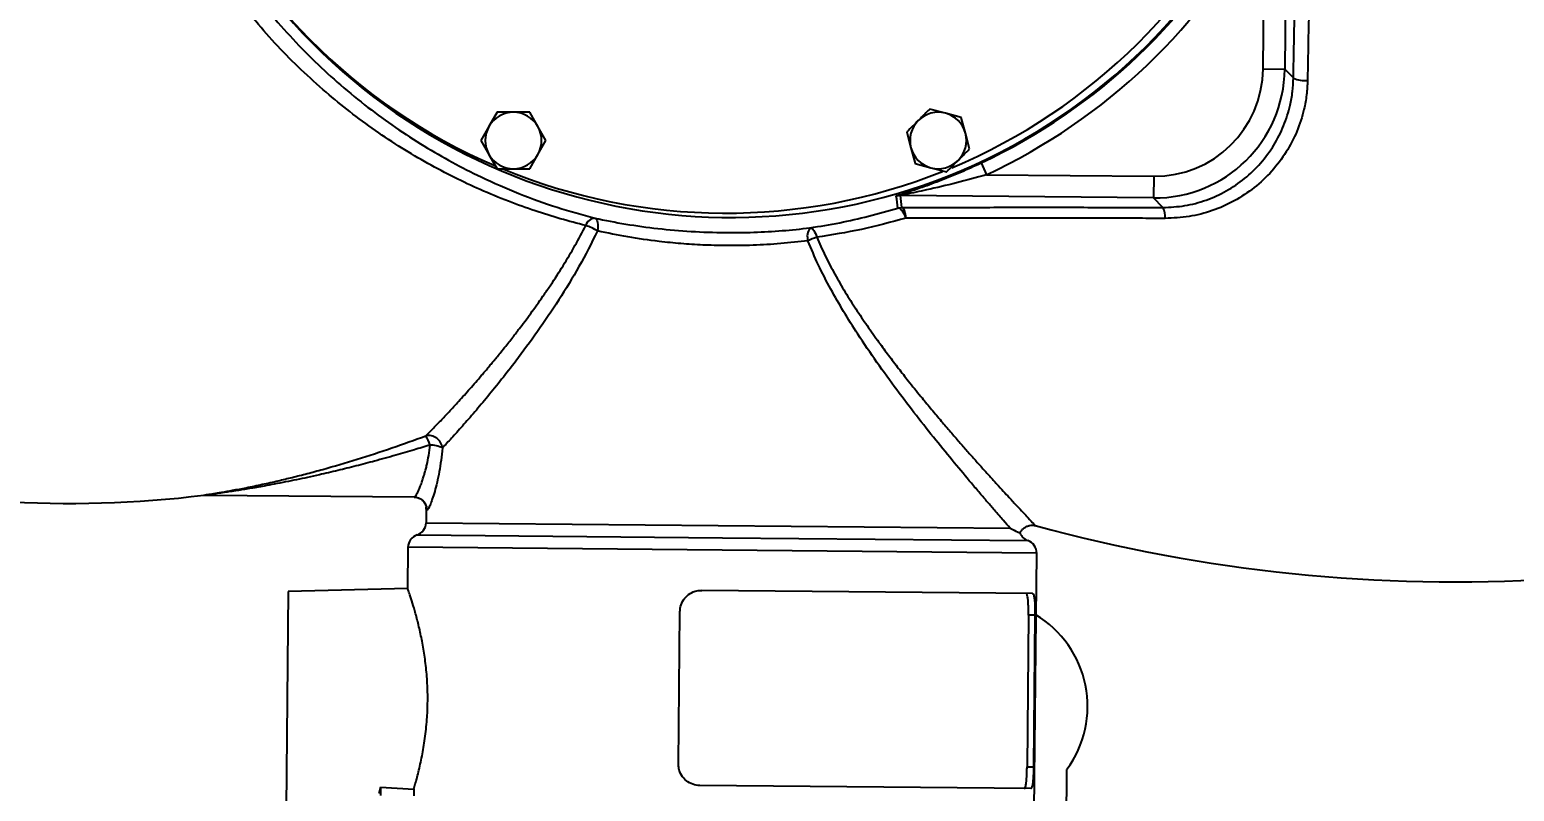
# Model space of a CAD drawing. Header units: millimetres. Extents: x 10469 to 13094, y 11322 to 13178.
# Drawn here: x 11859.8 to 12202.2, y 11769.6 to 11945.1 of the extents above; entities that cross this region are included whole.
import ezdxf

# ---------------------------------------------------------------- set-up
doc = ezdxf.new("R2010")
doc.units = ezdxf.units.MM
doc.layers.add('AM_5', color=3, linetype='Continuous', lineweight=25)
doc.styles.add('SLDTEXTSTYLE1', font='txt.shx', dxfattribs={"width": 0.7, "bigfont": 'gbcbig.shx'})
doc.dimstyles.new('SLDDIMSTYLE12$0', dxfattribs={"dimtxt": 12, "dimasz": 10, "dimexe": 0, "dimexo": 0.0625, "dimgap": 0.875, "dimtad": 1, "dimdec": 1, "dimlfac": 1.8, "dimrnd": 1e-09, "dimzin": 12, "dimdsep": 46, "dimtxsty": 'SLDTEXTSTYLE1', "dimcen": 0.09, "dimdle": 8.16, "dimclrd": 3, "dimclre": 3, "dimadec": 0, "dimazin": 3, "dimtfac": 1, "dimtdec": 1, "dimtofl": 0, "dimtmove": 0, "dimatfit": 3, "dimfxl": 0, "dimfrac": 2, "dimtolj": 1, "dimlwd": 5, "dimlwe": 5, "dimarcsym": 0})

# ---------------------------------------------------------------- blocks, each defined once
blk = doc.blocks.new('*D12')
at = {"layer": 'AM_5', "color": 3, "lineweight": 5, "transparency": 16777216}
blk.add_line((12021.59, 12037.82), (12683.19, 12037.82), dxfattribs=at)
at = {"layer": 'AM_5', "color": 3, "linetype": 'Continuous', "lineweight": 5, "transparency": 16777216}
for p, q in [((12683.19, 12027.82), (12683.19, 11708.94)), ((12019.69, 11698.94), (12683.19, 11698.94))]:
    blk.add_line(p, q, dxfattribs=at)
at = {"layer": 'AM_5', "color": 3, "transparency": 16777216}
for points in [[(12681.52, 12027.82), (12684.85, 12027.82), (12683.19, 12037.82)], [(12681.52, 11708.94), (12684.85, 11708.94), (12683.19, 11698.94)]]:
    blk.add_solid(points, dxfattribs=at)
at = {"layer": 'Defpoints', "color": 0, "transparency": 16777216}
for p in [(12021.52, 12037.82), (12019.63, 11698.94), (12683.19, 11698.94)]:
    blk.add_point(p, dxfattribs=at)
at = {"layer": 'AM_5', "color": 0, "transparency": 16777216, "insert": (12668.6, 11868.38), "char_height": 12, "attachment_point": 5, "rotation": 90, "style": 'SLDTEXTSTYLE1'}
blk.add_mtext('\\A1;{\\H2.28571x;340}', dxfattribs=at)

msp = doc.modelspace()

# ---------------------------------------------------------------- linework, layer by layer
at = {"color": 7, "linetype": 'Continuous', "lineweight": 25}
for p, q in [((12149.76, 11990.489), (12149.256, 11936.017)), ((12144.259, 11936.063), (12144.598, 11972.682)), ((12144.259, 11936.063), (12149.256, 11936.017)), ((12149.256, 11936.017), (12151.271, 11933.964)), ((11967.618, 11926.061), (11965.742, 11922.811)), ((11977, 11922.811), (11975.124, 11926.061)), ((12071.02, 11925.839), (12067.395, 11926.811)), ((12074.645, 11924.868), (12071.02, 11925.839)), ((11965.742, 11922.811), (11963.866, 11919.561)), ((11978.877, 11919.561), (11977, 11922.811)), ((12075.617, 11921.243), (12074.645, 11924.868)), ((11963.866, 11919.561), (11965.742, 11916.311)), ((11977, 11916.311), (11978.877, 11919.561)), ((12062.088, 11921.503), (12063.06, 11917.879)), ((12076.588, 11917.618), (12075.617, 11921.243)), ((11965.742, 11916.311), (11967.618, 11913.061)), ((11975.124, 11913.061), (11977, 11916.311)), ((12063.06, 11917.879), (12064.031, 11914.254)), ((12064.031, 11914.254), (12067.656, 11913.282)), ((12067.656, 11913.282), (12071.281, 11912.311)), ((12079.213, 11914.384), (12080.482, 11911.668)), ((12080.482, 11911.668), (12119.044, 11911.311)), ((12119.044, 11911.311), (12118.998, 11906.314)), ((12059.668, 11906.736), (12059.717, 11906.768)), ((12118.998, 11906.314), (12060.534, 11906.855)), ((12060.534, 11906.855), (12060.911, 11904.105)), ((12121.155, 11904.117), (12118.998, 11906.314)), ((12060.053, 11903.988), (12060.911, 11904.105)), ((11899.985, 11837.809), (11900.38, 11837.832)), ((11900.381, 11837.832), (11948.451, 11837.387)), ((11948.451, 11837.387), (11949.107, 11837.298)), ((11951.253, 11835.074), (11951.22, 11831.459)), ((11951.22, 11831.459), (12085.937, 11830.212)), ((11949.139, 11828.631), (12019.582, 11827.979)), ((12019.582, 11827.979), (12090.025, 11827.328)), ((11947.059, 11825.804), (11946.97, 11816.237)), ((12019.556, 11825.133), (11947.059, 11825.804)), ((12092.053, 11824.462), (12019.556, 11825.133)), ((12091.504, 11765.158), (12092.053, 11824.462)), ((11947.002, 11816.332), (11919.463, 11815.625)), ((11919.463, 11815.625), (11919.001, 11765.627)), ((12091.101, 11815.164), (12014.796, 11815.87)), ((12009.426, 11775.918), (12009.749, 11810.917)), ((12090.152, 11810.173), (12089.828, 11775.174)), ((12091.658, 11810.159), (12090.152, 11810.173)), ((12091.658, 11810.159), (12091.334, 11775.16)), ((12089.828, 11775.174), (12091.334, 11775.16)), ((12098.919, 11762.089), (12099.035, 11774.615)), ((11940.728, 11770.493), (11940.324, 11769.032)), ((11940.728, 11770.493), (11940.71, 11768.554)), ((11940.728, 11770.493), (11948.402, 11770.077)), ((11948.402, 11770.077), (11948.387, 11768.483)), ((12090.685, 11770.166), (12014.379, 11770.872))]:
    msp.add_line(p, q, dxfattribs=at)
at = {"color": 7, "linetype": 'Continuous', "lineweight": 25, "flags": 128}
for points in [[(11990.154, 11901.64), (11990.362, 11901.525), (11990.541, 11901.318), (11990.686, 11901.026), (11990.792, 11900.659), (11990.854, 11900.229), (11990.872, 11899.749), (11990.845, 11899.236), (11990.773, 11898.707)], [(12061.894, 11901.676), (12061.704, 11902.177), (12061.488, 11902.643), (12061.252, 11903.059), (12061.004, 11903.411), (12060.752, 11903.687), (12060.504, 11903.879), (12060.269, 11903.981), (12060.053, 11903.988)], [(12039.754, 11899.413), (12039.976, 11899.386), (12040.202, 11899.278), (12040.427, 11899.092), (12040.645, 11898.834), (12040.848, 11898.511), (12041.033, 11898.132), (12041.193, 11897.706), (12041.325, 11897.246)]]:
    msp.add_lwpolyline(points, dxfattribs=at)
at = {"color": 7, "linetype": 'Continuous', "lineweight": 25}
for centre, radius, start, end in [((12021.524, 12037.817), 135.984, 212.60173, 21.68503), ((12020.355, 12037.817), 135, 202.64746, 246.75913), ((12020.355, 12037.817), 135, 292.70574, 336.77891), ((12021.524, 12037.817), 136.249, 295.04967, 332.11054), ((12021.524, 12037.817), 139.247, 295.04967, 332.11054), ((12153.795, 11939.016), 5.648, 243.45041, 277.40401), ((11971.371, 11919.561), 6.5, 90, 150), ((11971.371, 11919.561), 6.5, 30, 90), ((12069.338, 11919.561), 6.5, 75, 135), ((12069.338, 11919.561), 6.5, 15, 75), ((11971.371, 11919.561), 6.5, 150, 210), ((11971.371, 11919.561), 6.5, 330, 30), ((12069.338, 11919.561), 6.5, 135, 195), ((12069.338, 11919.561), 6.5, 315, 15), ((11971.371, 11919.561), 6.5, 210, 270), ((11971.371, 11919.561), 6.5, 270, 330), ((12069.338, 11919.561), 6.5, 195, 255), ((12020.355, 12037.817), 135, 247.60479, 291.73669), ((12069.338, 11919.561), 6.5, 255, 315), ((12060.506, 11903.853), 3.002, 89.48008, 106.21435), ((10243.586, 11650.712), 1834.04, 7.937744, 8.024427), ((11990.262, 11899.356), 2.287, 92.71565, 164.62279), ((12117.6, 11902.104), 4.085, 352.91867, 29.51419), ((11983.867, 11887.333), 13.306, 58.73412, 71.64587), ((12042.63, 11897.465), 3.474, 145.88089, 197.01279), ((12049.585, 11873.407), 25.229, 109.11281, 114.03823), ((11951.825, 11848.389), 3.172, 5.50724, 102.02368), ((11941.154, 11845.586), 11.622, 18.95037, 30.53824), ((11952.011, 11842.419), 6.943, 64.65692, 88.87872), ((11869.095, 12088.202), 252.291, 266.28025, 277.03387), ((11948.22, 11831.487), 3, 287.84598, 359.46975), ((12188.912, 12188.896), 371.068, 254.81724, 273.45811), ((11950.059, 11825.776), 3, 107.84598, 179.46975), ((12090.997, 11830.166), 3, 201.88858, 251.09352), ((12089.053, 11824.489), 3, 359.46975, 71.09352), ((12079.222, 11789.146), 24.57, 323.74461, 59.04923)]:
    msp.add_arc(centre, radius, start, end, dxfattribs=at)
for major_axis, ratio in [((-21.033, 21.426), 0.9991879), ((-17.535, 17.862), 0.9987828)]:
    msp.add_ellipse((12119.245, 11936.325), major_axis=major_axis, ratio=ratio, start_param=2.3568035, end_param=3.9263818, dxfattribs=at)
for points, knots in [([(11879.419, 12027.618), (11879.466, 12028.051), (11879.588, 12029.187), (11879.901, 12029.677), (11880.31, 12029.219), (11880.8, 12027.51), (11881.404, 12024.631), (11882.125, 12020.927), (11882.979, 12016.767), (11883.949, 12012.419), (11885.169, 12007.524), (11886.697, 12002.107), (11888.575, 11996.261), (11890.86, 11990.025), (11893.59, 11983.491), (11896.795, 11976.754), (11900.484, 11969.921), (11904.181, 11963.869), (11907.719, 11958.634), (11910.958, 11954.205), (11914.933, 11949.18), (11919.771, 11943.625), (11925.492, 11937.764), (11931.535, 11932.236), (11937.748, 11927.161), (11944.183, 11922.475), (11950.673, 11918.268), (11957.283, 11914.467), (11964.603, 11910.747), (11972.707, 11907.226), (11981.498, 11904.032), (11987.266, 11902.438), (11990.154, 11901.64)], [0, 0, 0, 0, 0.0260755, 0.068472, 0.110802, 0.1531098, 0.1954668, 0.2377341, 0.2695275, 0.3011026, 0.332991, 0.3646388, 0.3963559, 0.4278961, 0.4596743, 0.4914516, 0.523018, 0.5548504, 0.5758832, 0.5971224, 0.6186428, 0.6500297, 0.6821661, 0.7136009, 0.745887, 0.7773261, 0.8096086, 0.8409322, 0.8729902, 0.9148954, 0.957384, 1, 1, 1, 1]), ([(11928.162, 11930.677), (11926.236, 11932.382), (11922.411, 11935.768), (11916.994, 11941.259), (11911.842, 11947.027), (11907.017, 11953.065), (11902.557, 11959.299), (11898.511, 11965.625), (11894.884, 11971.994), (11891.665, 11978.356), (11889.118, 11984.045), (11887.099, 11989.067), (11885.511, 11993.4), (11884.109, 11997.603), (11882.909, 12001.557), (11881.869, 12005.316), (11880.996, 12008.757), (11880.245, 12011.972), (11879.659, 12014.655), (11879.183, 12016.949), (11878.8, 12018.85), (11878.46, 12020.555), (11878.155, 12022.065), (11877.833, 12023.583), (11877.497, 12025), (11877.159, 12025.992), (11876.936, 12026.435), (11876.837, 12026.322), (11876.831, 12026.314)], [0, 0, 0, 0, 0.0480954, 0.0954717, 0.1424738, 0.1905592, 0.2379894, 0.2849148, 0.3322397, 0.3795362, 0.4272326, 0.4621107, 0.4977858, 0.5328379, 0.5690464, 0.6037861, 0.6400248, 0.6744622, 0.710758, 0.7382559, 0.7672237, 0.7957038, 0.8238511, 0.8536795, 0.8978242, 0.9453463, 0.9962478, 1, 1, 1, 1]), ([(12151.271, 11933.964), (12151.315, 11936.69), (12151.404, 11942.142), (12151.566, 11950.189), (12151.75, 11958.081), (12151.939, 11965.108), (12152.125, 11971.235), (12152.304, 11976.552), (12152.492, 11981.668), (12152.626, 11984.859), (12152.693, 11986.455)], [0, 0, 0, 0, 0.1393681, 0.2787363, 0.4221541, 0.565572, 0.6732645, 0.780957, 0.8904785, 1, 1, 1, 1]), ([(12155.997, 11986), (12155.925, 11984.375), (12155.782, 11981.124), (12155.577, 11975.805), (12155.382, 11970.175), (12155.196, 11964.184), (12155.029, 11958.119), (12154.879, 11952.033), (12154.747, 11945.987), (12154.626, 11939.781), (12154.558, 11935.537), (12154.523, 11933.416)], [0, 0, 0, 0, 0.1129349, 0.2258698, 0.3411005, 0.4563312, 0.5741729, 0.6796968, 0.7852206, 0.8926103, 1, 1, 1, 1]), ([(12121.155, 11904.117), (12122.854, 11904.199), (12126.25, 11904.364), (12131.192, 11905.698), (12135.842, 11907.808), (12140.09, 11910.686), (12143.8, 11914.265), (12146.847, 11918.38), (12149.136, 11922.909), (12150.462, 11927.108), (12151.125, 11930.824), (12151.222, 11932.918), (12151.271, 11933.964)], [0, 0, 0, 0, 0.109353, 0.2187142, 0.3280632, 0.4374004, 0.546481, 0.6555284, 0.7606059, 0.865666, 0.9328316, 1, 1, 1, 1]), ([(12154.523, 11933.416), (12154.471, 11932.297), (12154.366, 11930.06), (12153.643, 11926.09), (12152.196, 11921.608), (12149.695, 11916.773), (12146.369, 11912.388), (12142.316, 11908.573), (12137.68, 11905.511), (12132.601, 11903.269), (12127.21, 11901.855), (12123.506, 11901.685), (12121.654, 11901.6)], [0, 0, 0, 0, 0.0664835, 0.1329651, 0.2373496, 0.3417564, 0.4506729, 0.5596283, 0.669444, 0.7792789, 0.8896403, 1, 1, 1, 1]), ([(11988.057, 11899.962), (11986.105, 11900.462), (11982.237, 11901.451), (11976.271, 11903.319), (11970.097, 11905.535), (11963.894, 11908.101), (11957.692, 11911.014), (11951.642, 11914.21), (11945.546, 11917.815), (11939.534, 11921.795), (11933.704, 11926.059), (11929.978, 11929.164), (11928.162, 11930.677)], [0, 0, 0, 0, 0.0983606, 0.1949021, 0.2961379, 0.402868, 0.4994826, 0.6007187, 0.7010737, 0.8024625, 0.9037741, 1, 1, 1, 1]), ([(11971.371, 11926.061), (11970.147, 11926.061), (11968.889, 11926.061), (11967.652, 11926.061), (11967.618, 11926.061)], [0, 0, 0, 0, 0.97300478, 1, 1, 1, 1]), ([(11975.124, 11926.061), (11974.81, 11926.061), (11973.571, 11926.061), (11972.312, 11926.061), (11971.371, 11926.061)], [0, 0, 0, 0, 0.2530667, 1, 1, 1, 1]), ([(12067.395, 11926.811), (12067.174, 11926.589), (12066.297, 11925.712), (12065.407, 11924.822), (12064.742, 11924.157)], [0, 0, 0, 0, 0.2530667, 1, 1, 1, 1]), ([(12064.742, 11924.157), (12063.876, 11923.291), (12062.986, 11922.402), (12062.112, 11921.527), (12062.088, 11921.503)], [0, 0, 0, 0, 0.9730048, 1, 1, 1, 1]), ([(12073.934, 11914.965), (12074.599, 11915.63), (12075.49, 11916.52), (12076.366, 11917.397), (12076.588, 11917.618)], [0, 0, 0, 0, 0.7469333, 1, 1, 1, 1]), ([(11967.618, 11913.061), (11967.652, 11913.061), (11968.889, 11913.061), (11970.147, 11913.061), (11971.371, 11913.061)], [0, 0, 0, 0, 0.0269953, 1, 1, 1, 1]), ([(11971.371, 11913.061), (11972.312, 11913.061), (11973.571, 11913.061), (11974.81, 11913.061), (11975.124, 11913.061)], [0, 0, 0, 0, 0.7469333, 1, 1, 1, 1]), ([(12059.717, 11906.768), (12059.851, 11906.821), (12060.116, 11906.926), (12061.33, 11907.335), (12063.2, 11907.96), (12066.305, 11909.039), (12070.12, 11910.467), (12074.679, 11912.321), (12077.703, 11913.697), (12079.213, 11914.384)], [0, 0, 0, 0, 0.0525833, 0.1042487, 0.233588, 0.352354, 0.5677926, 0.7842244, 1, 1, 1, 1]), ([(12071.281, 11912.311), (12071.304, 11912.335), (12072.179, 11913.209), (12073.069, 11914.099), (12073.934, 11914.965)], [0, 0, 0, 0, 0.0269953, 1, 1, 1, 1]), ([(12080.482, 11911.668), (12078.173, 11911.026), (12073.555, 11909.742), (12068.106, 11908.473), (12064.2, 11907.635), (12062.295, 11907.244), (12061.163, 11907.009), (12060.758, 11906.92), (12060.566, 11906.873), (12060.544, 11906.861), (12060.534, 11906.855)], [0, 0, 0, 0, 0.3307571, 0.661265, 0.7793778, 0.9018744, 0.946098, 0.9683612, 0.9854268, 1, 1, 1, 1]), ([(11990.154, 11901.64), (11992.509, 11901.171), (11997.195, 11900.237), (12004.672, 11899.219), (12012.367, 11898.515), (12017.603, 11898.387), (12020.233, 11898.323)], [0, 0, 0, 0, 0.2508376, 0.4992015, 0.7483815, 1, 1, 1, 1]), ([(12039.754, 11899.413), (12042.052, 11899.791), (12046.554, 11900.532), (12053.329, 11902.054), (12057.791, 11903.337), (12060.053, 11903.988)], [0, 0, 0, 0, 0.3393773, 0.6649808, 1, 1, 1, 1]), ([(12061.894, 11901.676), (12058.473, 11900.744), (12051.623, 11898.877), (12044.76, 11897.79), (12041.325, 11897.246)], [0, 0, 0, 0, 0.4994781, 1, 1, 1, 1]), ([(12060.911, 11904.105), (12065.805, 11904.12), (12075.593, 11904.149), (12090.581, 11904.163), (12105.757, 11904.155), (12116.023, 11904.129), (12121.155, 11904.117)], [0, 0, 0, 0, 0.24906391, 0.49812915, 0.74906425, 1, 1, 1, 1]), ([(12121.654, 11901.6), (12119.688, 11901.607), (12113.787, 11901.629), (12104.004, 11901.656), (12091.073, 11901.679), (12076.981, 11901.689), (12066.926, 11901.68), (12061.894, 11901.676)], [0, 0, 0, 0, 0.0968115, 0.2904543, 0.4843107, 0.7418988, 1, 1, 1, 1]), ([(11951.164, 11851.491), (11951.685, 11852.006), (11952.724, 11853.033), (11954.554, 11854.919), (11956.567, 11857.049), (11958.83, 11859.509), (11961.34, 11862.315), (11963.371, 11864.653), (11964.769, 11866.295), (11965.495, 11867.155), (11966.216, 11868.016), (11966.94, 11868.888), (11967.693, 11869.803), (11968.588, 11870.903), (11969.841, 11872.46), (11971.333, 11874.351), (11972.901, 11876.387), (11974.336, 11878.292), (11975.737, 11880.194), (11977.149, 11882.159), (11978.573, 11884.197), (11980.482, 11887.01), (11982.862, 11890.705), (11985.581, 11895.246), (11987.242, 11898.409), (11988.057, 11899.962)], [0, 0, 0, 0, 0.0628863, 0.12533, 0.1861755, 0.2506526, 0.3205742, 0.3900146, 0.4080073, 0.4267181, 0.4447532, 0.4619663, 0.480551, 0.500495, 0.5279516, 0.5724103, 0.6093584, 0.6421563, 0.6769653, 0.7117848, 0.7459499, 0.782583, 0.8550108, 0.9287697, 1, 1, 1, 1]), ([(11990.773, 11898.707), (11989.38, 11895.941), (11986.603, 11890.429), (11981.858, 11882.726), (11976.931, 11875.441), (11972.472, 11869.396), (11968.634, 11864.466), (11965.453, 11860.541), (11962.414, 11856.925), (11959.6, 11853.694), (11957.044, 11850.859), (11955.668, 11849.413), (11954.982, 11848.693)], [0, 0, 0, 0, 0.1251004, 0.2493928, 0.3739918, 0.4994655, 0.5830665, 0.6665381, 0.7493203, 0.8336176, 0.9171684, 1, 1, 1, 1]), ([(12020.205, 11895.325), (12018.494, 11895.359), (12015.081, 11895.427), (12010, 11895.762), (12004.186, 11896.344), (11997.671, 11897.273), (11993.08, 11898.227), (11990.773, 11898.707)], [0, 0, 0, 0, 0.1675022, 0.3339699, 0.5008822, 0.7492364, 1, 1, 1, 1]), ([(12020.233, 11898.323), (12022.437, 11898.331), (12026.844, 11898.349), (12033.397, 11898.723), (12037.635, 11899.183), (12039.754, 11899.413)], [0, 0, 0, 0, 0.3333806, 0.6665454, 1, 1, 1, 1]), ([(12039.308, 11896.448), (12037.22, 11896.211), (12033.068, 11895.738), (12026.655, 11895.354), (12022.358, 11895.335), (12020.205, 11895.325)], [0, 0, 0, 0, 0.3354831, 0.6671857, 1, 1, 1, 1]), ([(12085.937, 11830.212), (12085.435, 11830.784), (12084.415, 11831.945), (12082.584, 11834.045), (12080.737, 11836.182), (12078.955, 11838.26), (12076.447, 11841.21), (12073.082, 11845.224), (12068.804, 11850.452), (12064.337, 11856.081), (12059.775, 11862.058), (12055.223, 11868.326), (12051.109, 11874.38), (12047.548, 11880.041), (12044.485, 11885.374), (12041.673, 11890.792), (12040.08, 11894.603), (12039.308, 11896.448)], [0, 0, 0, 0, 0.0595747, 0.1209562, 0.163076, 0.206264, 0.2506137, 0.3332282, 0.4168663, 0.5006421, 0.5835312, 0.6674878, 0.7505293, 0.8140491, 0.874927, 0.9394163, 1, 1, 1, 1]), ([(12041.325, 11897.246), (12041.964, 11895.809), (12043.25, 11892.916), (12045.486, 11888.708), (12047.862, 11884.633), (12050.362, 11880.684), (12052.961, 11876.829), (12055.486, 11873.278), (12057.913, 11870), (12060.164, 11867.052), (12062.651, 11863.884), (12065.107, 11860.833), (12067.565, 11857.855), (12069.772, 11855.225), (12071.913, 11852.716), (12073.921, 11850.394), (12075.842, 11848.199), (12077.671, 11846.131), (12079.485, 11844.099), (12081.217, 11842.176), (12082.861, 11840.364), (12084.355, 11838.731), (12085.917, 11837.033), (12087.477, 11835.347), (12088.936, 11833.781), (12090.325, 11832.298), (12091.369, 11831.185), (12091.813, 11830.716), (12091.743, 11830.79), (12091.735, 11830.799)], [0, 0, 0, 0, 0.0407708, 0.0820753, 0.1240713, 0.1642771, 0.2052435, 0.2476181, 0.2812635, 0.3159766, 0.3495242, 0.3934236, 0.4270429, 0.4613801, 0.4951175, 0.5272403, 0.5573162, 0.5891294, 0.6194352, 0.6520742, 0.6836084, 0.714046, 0.7433991, 0.7861954, 0.8276454, 0.8678495, 0.930543, 0.9920819, 1, 1, 1, 1]), ([(11899.985, 11837.809), (11899.988, 11837.81), (11899.998, 11837.811), (11900.136, 11837.833), (11900.42, 11837.877), (11900.768, 11837.932), (11901.143, 11837.991), (11901.648, 11838.072), (11902.311, 11838.18), (11903.157, 11838.322), (11904.58, 11838.565), (11906.774, 11838.958), (11909.906, 11839.56), (11913.415, 11840.291), (11916.966, 11841.089), (11920.413, 11841.918), (11923.846, 11842.793), (11928.829, 11844.139), (11935.355, 11846.064), (11943.288, 11848.642), (11948.562, 11850.55), (11951.164, 11851.491)], [0, 0, 0, 0, 0.00526226, 0.01732889, 0.03042658, 0.03998442, 0.05033012, 0.0615511, 0.07808269, 0.09656222, 0.11707484, 0.16763141, 0.22824004, 0.29910912, 0.36768872, 0.42849794, 0.49239051, 0.55938851, 0.70603548, 0.85498094, 1, 1, 1, 1]), ([(11952.146, 11849.36), (11950.941, 11848.992), (11948.317, 11848.192), (11944.057, 11846.954), (11939.586, 11845.712), (11935.113, 11844.537), (11930.86, 11843.483), (11927.109, 11842.604), (11923.954, 11841.906), (11921.361, 11841.356), (11918.814, 11840.839), (11916.317, 11840.356), (11914.078, 11839.944), (11912.165, 11839.606), (11910.532, 11839.328), (11909.041, 11839.084), (11907.554, 11838.848), (11906.097, 11838.625), (11904.553, 11838.398), (11903.134, 11838.197), (11901.978, 11838.041), (11901.206, 11837.939), (11900.692, 11837.872), (11900.413, 11837.836), (11900.388, 11837.833), (11900.381, 11837.832)], [0, 0, 0, 0, 0.0670782, 0.1459645, 0.2366594, 0.3153276, 0.3942305, 0.4727634, 0.5237779, 0.5698863, 0.6173325, 0.6660648, 0.7098277, 0.7432923, 0.7742311, 0.8026509, 0.8285611, 0.8599794, 0.8876847, 0.9204162, 0.9471819, 0.963397, 0.9772634, 0.9928599, 1, 1, 1, 1]), ([(11948.733, 11837.601), (11948.738, 11837.605), (11948.808, 11837.672), (11948.994, 11837.967), (11949.283, 11838.486), (11949.605, 11839.167), (11949.96, 11840.006), (11950.318, 11840.963), (11950.64, 11841.933), (11950.919, 11842.856), (11951.167, 11843.769), (11951.498, 11845.138), (11951.865, 11846.958), (11952.052, 11848.559), (11952.146, 11849.36)], [0, 0, 0, 0, 0.0059714, 0.0954274, 0.1875133, 0.274591, 0.3581668, 0.4583118, 0.5375897, 0.5936895, 0.6653146, 0.7293673, 0.8646273, 1, 1, 1, 1]), ([(11954.982, 11848.693), (11954.891, 11847.736), (11954.708, 11845.822), (11954.274, 11843.159), (11953.767, 11840.735), (11953.215, 11838.619), (11952.667, 11836.866), (11952.164, 11835.527), (11951.746, 11834.656), (11951.527, 11834.386), (11951.442, 11834.363), (11951.431, 11834.36)], [0, 0, 0, 0, 0.1228737, 0.2456638, 0.3686519, 0.4914476, 0.6143904, 0.7369906, 0.8599624, 0.9823992, 1, 1, 1, 1]), ([(11948.451, 11837.387), (11948.482, 11837.392), (11948.558, 11837.405), (11948.667, 11837.527), (11948.733, 11837.601)], [0, 0, 0, 0, 0.3994785, 1, 1, 1, 1]), ([(11948.491, 11837.384), (11948.789, 11837.352), (11949.394, 11837.286), (11950.17, 11836.856), (11950.723, 11836.31), (11951.045, 11835.777), (11951.198, 11835.347), (11951.249, 11835.087), (11951.254, 11834.988), (11951.254, 11835.012), (11951.254, 11835.016)], [0, 0, 0, 0, 0.1564907, 0.3172173, 0.4552126, 0.5798095, 0.6978786, 0.8228161, 0.9669648, 1, 1, 1, 1]), ([(11948.732, 11837.596), (11948.788, 11837.527), (11948.9, 11837.389), (11949.058, 11837.329), (11949.138, 11837.299)], [0, 0, 0, 0, 0.4980236, 1, 1, 1, 1]), ([(11949.107, 11837.298), (11949.136, 11837.295), (11949.379, 11837.265), (11949.902, 11837.025), (11950.657, 11836.493), (11951.305, 11835.543), (11951.389, 11834.757), (11951.431, 11834.36)], [0, 0, 0, 0, 0.022073, 0.1813679, 0.4187059, 0.7071437, 1, 1, 1, 1]), ([(11951.431, 11834.36), (11951.376, 11834.383), (11951.268, 11834.426), (11951.26, 11834.86), (11951.255, 11835.074)], [0, 0, 0, 0, 0.5055044, 1, 1, 1, 1]), ([(12085.937, 11830.212), (12086.542, 11829.889), (12087.724, 11829.259), (12088.41, 11828.952), (12088.213, 11829.046), (12088.213, 11829.046)], [0, 0, 0, 0, 0.5120204, 0.9997256, 1, 1, 1, 1]), ([(12088.224, 11829.043), (12088.236, 11829.081), (12088.322, 11829.344), (12088.63, 11829.778), (12089.144, 11830.291), (12089.779, 11830.658), (12090.46, 11830.856), (12091.135, 11830.901), (12091.558, 11830.813), (12091.761, 11830.771)], [0, 0, 0, 0, 0.027735, 0.1931258, 0.3634324, 0.533739, 0.6991297, 0.8554886, 1, 1, 1, 1]), ([(11948.402, 11770.077), (11948.517, 11770.464), (11948.905, 11771.775), (11949.605, 11774.402), (11950.414, 11778.101), (11951.084, 11782.235), (11951.491, 11786.355), (11951.643, 11790.479), (11951.555, 11794.498), (11951.214, 11798.548), (11950.666, 11802.396), (11949.976, 11805.935), (11949.202, 11809.137), (11948.43, 11811.881), (11947.737, 11814.089), (11947.243, 11815.557), (11946.983, 11816.297), (11946.999, 11816.253), (11947.004, 11816.237)], [0, 0, 0, 0, 0.0286003, 0.0969999, 0.1673601, 0.2358887, 0.3066585, 0.3632596, 0.4269649, 0.4926035, 0.5562853, 0.6216636, 0.6882749, 0.7566756, 0.8256799, 0.8968201, 0.9634167, 1, 1, 1, 1]), ([(12009.749, 11810.917), (12009.809, 11811.475), (12009.929, 11812.592), (12010.795, 11814.075), (12012.063, 11815.196), (12013.477, 11815.794), (12014.418, 11815.848), (12014.796, 11815.87)], [0, 0, 0, 0, 0.2129679, 0.4258966, 0.639898, 0.8553588, 1, 1, 1, 1]), ([(12090.152, 11810.173), (12090.152, 11810.733), (12090.154, 11811.853), (12090.088, 11813.347), (12089.961, 11814.477), (12089.785, 11815.087), (12089.641, 11815.152), (12089.583, 11815.178)], [0, 0, 0, 0, 0.2130449, 0.4260854, 0.6392672, 0.8531492, 1, 1, 1, 1]), ([(12091.101, 11815.164), (12091.185, 11815.108), (12091.351, 11814.996), (12091.521, 11814.125), (12091.624, 11812.846), (12091.662, 11811.442), (12091.659, 11810.521), (12091.658, 11810.159)], [0, 0, 0, 0, 0.2165911, 0.4332538, 0.6482426, 0.8619005, 1, 1, 1, 1]), ([(12014.379, 11770.872), (12013.816, 11770.933), (12012.69, 11771.055), (12011.198, 11771.934), (12010.078, 11773.218), (12009.497, 11774.63), (12009.446, 11775.556), (12009.426, 11775.918)], [0, 0, 0, 0, 0.2153056, 0.4305877, 0.6463333, 0.8614906, 1, 1, 1, 1]), ([(12089.167, 11770.18), (12089.253, 11770.235), (12089.425, 11770.344), (12089.615, 11771.211), (12089.743, 11772.488), (12089.809, 11773.891), (12089.823, 11774.813), (12089.828, 11775.174)], [0, 0, 0, 0, 0.2166735, 0.4334219, 0.6484226, 0.8620356, 1, 1, 1, 1]), ([(12091.334, 11775.16), (12091.324, 11774.6), (12091.304, 11773.48), (12091.213, 11771.987), (12091.067, 11770.859), (12090.884, 11770.253), (12090.743, 11770.191), (12090.685, 11770.166)], [0, 0, 0, 0, 0.2131127, 0.4262212, 0.6394652, 0.8533812, 1, 1, 1, 1])]:
    msp.add_open_spline(points, degree=3, knots=knots, dxfattribs=at)
msp.add_open_spline([(12061.894, 11901.676), (12061.86, 11902), (12061.791, 11902.648), (12061.557, 11903.424), (12061.256, 11903.97), (12061.026, 11904.06), (12060.911, 11904.105)], degree=3, dxfattribs=at)

# ---------------------------------------------------------------- dimensions: what is measured, and where the dimension line sits
at = {"layer": 'AM_5'}
dim = msp.add_linear_dim(base=(12683.186, 11698.939), p1=(12021.524, 12037.817), p2=(12019.626, 11698.939), angle=90, text='{\\H2.28571x;340}', dimstyle='SLDDIMSTYLE12$0', override={"dimlfac": 1}, dxfattribs=at)
dim.commit()
dim.dimension.update_dxf_attribs({"geometry": '*D12', "text_midpoint": (12668.597, 11868.378)})

doc.saveas('drawing.dxf')
